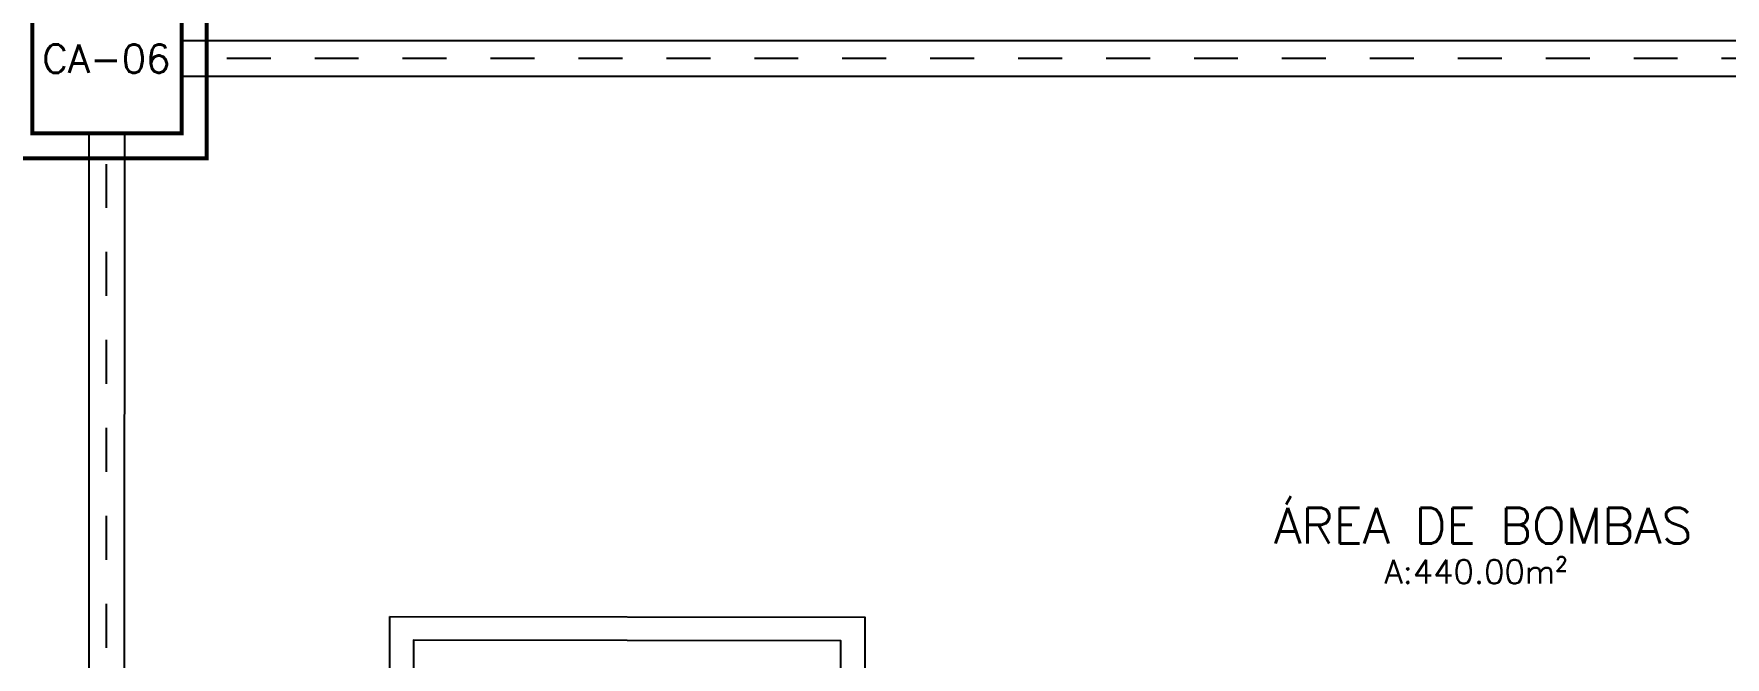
# Model space of a CAD drawing. Header units: millimetres. Extents: x 1111 to 1959, y -391 to -319.
# Drawn here: x 1527.57 to 1537.19, y -368.58 to -365.03 of the extents above; entities that cross this region are included whole.
import ezdxf
from ezdxf.enums import TextEntityAlignment as Align

# ---------------------------------------------------------------- set-up
doc = ezdxf.new("R2010")
doc.units = ezdxf.units.MM
doc.linetypes.add('LS', pattern=[0.5, 0.25, -0.25])
for name, color, linetype in [('08', 8, 'Continuous'), ('CONEXAO_ESGOTO', 6, 'Continuous'), ('LINHA_SIMETRIA', 8, 'LS'), ('TigreCad', 2, 'Continuous')]:
    doc.layers.add(name, color=color, linetype=linetype)
doc.styles.add('ROMANS', font='romans')

msp = doc.modelspace()

# ---------------------------------------------------------------- linework, layer by layer
at = {"layer": '08', "color": 8}
msp.add_lwpolyline([(1529.595985670909, -368.3442492620461), (1532.295983168138, -368.3479261992902), (1532.295063931558, -369.0229255742338), (1532.16006405703, -369.0227417264227), (1532.160799446841, -368.4827422250608), (1529.730801700162, -368.4794329813226), (1529.730066312433, -369.0194324807944), (1529.595066436147, -369.0192486323011), (1529.595985670909, -368.3442492620461)], dxfattribs=at)
msp.add_lwpolyline([(1529.595985670909, -368.3442492620461), (1532.295983168138, -368.3479261992902), (1532.295063931558, -369.0229255742338), (1532.16006405703, -369.0227417264227), (1532.160799446841, -368.4827422250608), (1529.730801700162, -368.4794329813226), (1529.730066312433, -369.0194324807944), (1529.595066436147, -369.0192486323011), (1529.595985670909, -368.3442492620461)], dxfattribs=at)
at = {"layer": 'CONEXAO_ESGOTO', "const_width": 0.02261766969, "flags": 128}
for points in [[(1527.420712794944, -365.7397862438414), (1528.554712794944, -365.7397862438414), (1528.554712794944, -364.6057862438412), (1527.420712794944, -364.6057862438412), (1527.420712794944, -365.7397862438414)], [(1527.562462794944, -365.5980362438415), (1528.412962794945, -365.5980362438415), (1528.412962794945, -364.7475362438417), (1527.562462794944, -364.7475362438417), (1527.562462794944, -365.5980362438415)]]:
    msp.add_lwpolyline(points, close=True, dxfattribs=at)
at = {"layer": 'CONEXAO_ESGOTO'}
msp.add_lwpolyline([(1528.241710172109, -367.9325934422791, 0, 0, 0), (1528.241710172109, -367.52759344228, 0.2187000000000001, 0, 0), (1528.241710172109, -367.0415934422792, 0, 0, 0)], format="xyseb", dxfattribs=at)
at = {"layer": 'LINHA_SIMETRIA'}
for p, q in [((1540.918619400264, -365.1727862438413), (1528.412962794945, -365.1727862438415)), ((1527.985619406734, -372.5223744110768), (1527.985619406734, -365.5980362438415))]:
    msp.add_line(p, q, dxfattribs=at)
at = {"layer": 'TigreCad'}
for p, q in [((1540.953044400264, -365.0715362438416), (1528.412962794945, -365.0715362438416)), ((1540.953044400264, -365.2740362438416), (1528.412962794945, -365.2740362438416)), ((1527.884432529644, -372.3135663103934), (1527.886462799571, -365.5980056336169)), ((1528.08693252039, -372.3136275308425), (1528.088962790317, -365.5980668540662))]:
    msp.add_line(p, q, dxfattribs=at)

# ---------------------------------------------------------------- texts
at = {"layer": '08', "style": 'ROMANS'}
for s, insert, char_height, width, attachment_point in [('ÁREA DE BOMBAS', (1535.81290178215, -367.8285245494753), 0.2025, 5.397679836479896, 5), ('\\pi-0.12468;A:440.00m²', (1535.375758925007, -368.0224109111198), 0.135, 0.8820642857142851, 1)]:
    msp.add_mtext(s, dxfattribs=dict(at, insert=insert, char_height=char_height, width=width, attachment_point=attachment_point))
at = {"layer": 'CONEXAO_ESGOTO', "extrusion": (-0.017532650376127, -0.0046975051561292, 0.9998352562377948), "style": 'ROMANS'}
msp.add_text('CA-06', height=0.162, rotation=75.00055683187703, dxfattribs=at).set_placement((748.2546381407208, 1381.171129479135, -25.07382815212807), align=Align.CENTER)

doc.saveas('drawing.dxf')
